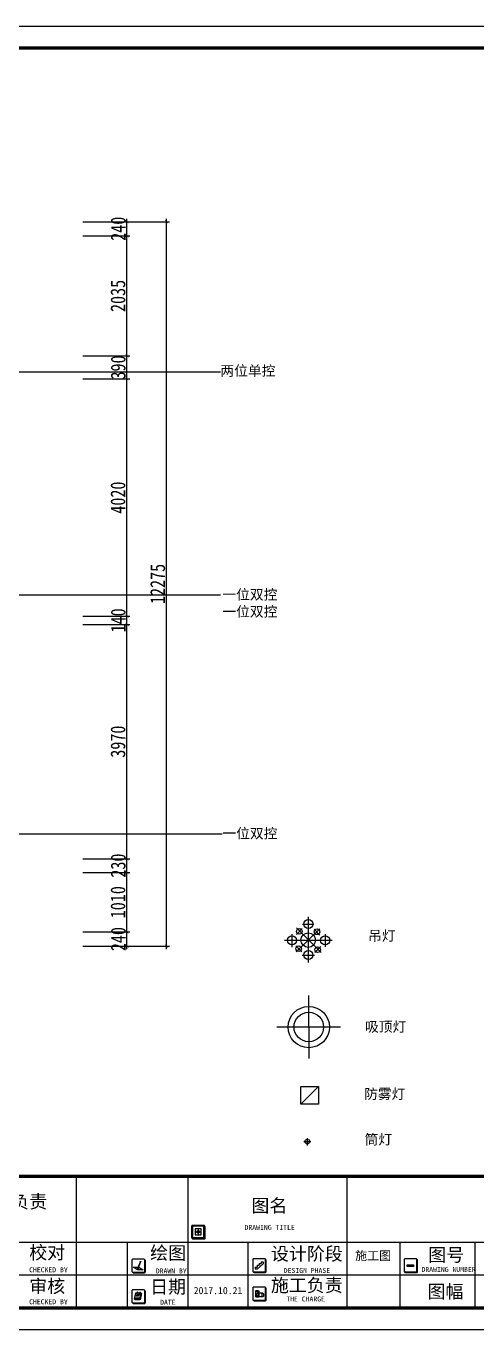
# Model space of a CAD drawing. Header units: millimetres. Extents: x 195858 to 476087, y -765534 to -702383.
# Drawn here: x 401571 to 409212, y -724474 to -702383 of the extents above; entities that cross this region are included whole.
import ezdxf

# ---------------------------------------------------------------- set-up
doc = ezdxf.new("R2010")
doc.units = ezdxf.units.MM
doc.header["$PDMODE"] = 3
for name, color, linetype in [('0-01图框模板说明', 2, 'Continuous'), ('0-02图框细线', 136, 'Continuous'), ('250', 250, 'Continuous'), ('家具1', 2, 'Continuous'), ('家具内线', 8, 'Continuous'), ('家具外线', 4, 'Continuous')]:
    doc.layers.add(name, color=color, linetype=linetype)
doc.styles.add('DIM', font='simhei.ttf', dxfattribs={"width": 0.8})
doc.styles.add('HT', font='simhei.ttf')
doc.styles.get("Standard").update_dxf_attribs({"font": 'simhei.ttf'})
doc.dimstyles.new('1-10', dxfattribs={"dimscale": 10, "dimtxt": 10, "dimasz": 1, "dimexe": 1, "dimexo": 3, "dimgap": 0.5, "dimtad": 1, "dimtoh": 1, "dimdec": 0, "dimzin": 0, "dimdsep": 46, "dimtxsty": 'Standard', "dimblk": 'ARCHTICK', "dimcen": 0.09, "dimdle": 1, "dimclrd": 3, "dimclre": 3, "dimclrt": 1, "dimadec": 0, "dimazin": 0, "dimtfac": 1, "dimtdec": 0, "dimtix": 1, "dimtmove": 2, "dimatfit": 0, "dimldrblk": 'ARCHTICK', "dimfxl": 5, "dimfxlon": 1, "dimtolj": 1, "dimtzin": 0, "dimarcsym": 1})
doc.dimstyles.new('1-50', dxfattribs={"dimscale": 50, "dimtxt": 5, "dimasz": 1, "dimexe": 1, "dimexo": 0.1, "dimgap": 0.5, "dimtad": 1, "dimdec": 0, "dimdsep": 46, "dimtxsty": 'DIM', "dimblk": 'ARCHTICK', "dimcen": 4, "dimdle": 1, "dimclrd": 3, "dimclre": 3, "dimclrt": 7, "dimadec": 0, "dimazin": 0, "dimtfac": 1, "dimtdec": 0, "dimtmove": 2, "dimatfit": 3, "dimldrblk": 'DOT', "dimfxl": 15, "dimfxlon": 1, "dimarcsym": 0})

# ---------------------------------------------------------------- blocks, each defined once
blk = doc.blocks.new('_ArchTick')
at = {"color": 0, "linetype": 'ByBlock', "const_width": 0.15}
blk.add_lwpolyline([(-0.5, -0.5), (0.5, 0.5)], dxfattribs=at)
blk = doc.blocks.new('*D360')
at = {"layer": '250', "color": 3, "lineweight": -2}
for p, q in [((402531, -717732), (403331, -717732)), ((403281, -718022), (403281, -717682)), ((402531, -717972), (403331, -717972))]:
    blk.add_line(p, q, dxfattribs=at)
at = {"layer": 'Defpoints', "color": 0}
for p in [(396032, -717732), (403281, -717732), (396272, -717972)]:
    blk.add_point(p, dxfattribs=at)
at = {"layer": '250', "color": 3, "lineweight": -2, "xscale": 50, "yscale": 50, "zscale": 50}
for p, rotation in [((403281, -717732), 90), ((403281, -717972), 270)]:
    blk.add_blockref('_ArchTick', p, dxfattribs=dict(at, rotation=rotation))
at = {"layer": '250', "color": 7, "insert": (403135, -717852), "char_height": 250, "attachment_point": 5, "rotation": 90, "style": 'DIM'}
blk.add_mtext('240', dxfattribs=at)
blk = doc.blocks.new('_Dot')
at = {"color": 0, "linetype": 'ByBlock', "lineweight": -2}
blk.add_line((-0.5, 0), (-1, 0), dxfattribs=at)
at = {"color": 0, "linetype": 'ByBlock', "const_width": 0.5}
blk.add_lwpolyline([(-0.25, 0, 1), (0.25, 0, 1)], format="xyb", close=True, dxfattribs=at)
blk = doc.blocks.new('*D361')
at = {"layer": '250', "color": 3, "lineweight": -2}
for p, q in [((402531, -716722), (403331, -716722)), ((403281, -717782), (403281, -716672)), ((402531, -717732), (403331, -717732))]:
    blk.add_line(p, q, dxfattribs=at)
at = {"layer": 'Defpoints', "color": 0}
for p in [(401082, -716722), (403281, -716722), (396032, -717732)]:
    blk.add_point(p, dxfattribs=at)
at = {"layer": '250', "color": 3, "lineweight": -2, "xscale": 50, "yscale": 50, "zscale": 50}
for p, rotation in [((403281, -716722), 90), ((403281, -717732), 270)]:
    blk.add_blockref('_ArchTick', p, dxfattribs=dict(at, rotation=rotation))
at = {"layer": '250', "color": 7, "insert": (403129, -717227), "char_height": 250, "attachment_point": 5, "rotation": 90, "style": 'DIM'}
blk.add_mtext('1010', dxfattribs=at)
blk = doc.blocks.new('*D362')
at = {"layer": '250', "color": 3, "lineweight": -2}
for p, q in [((402531, -716492), (403331, -716492)), ((403281, -716772), (403281, -716442)), ((402531, -716722), (403331, -716722))]:
    blk.add_line(p, q, dxfattribs=at)
at = {"layer": 'Defpoints', "color": 0}
for p in [(400842, -716492), (403281, -716492), (401082, -716722)]:
    blk.add_point(p, dxfattribs=at)
at = {"layer": '250', "color": 3, "lineweight": -2, "xscale": 50, "yscale": 50, "zscale": 50}
for p, rotation in [((403281, -716492), 90), ((403281, -716722), 270)]:
    blk.add_blockref('_ArchTick', p, dxfattribs=dict(at, rotation=rotation))
at = {"layer": '250', "color": 7, "insert": (403133, -716607), "char_height": 250, "attachment_point": 5, "rotation": 90, "style": 'DIM'}
blk.add_mtext('230', dxfattribs=at)
blk = doc.blocks.new('*D363')
at = {"layer": '250', "color": 3, "lineweight": -2}
for p, q in [((402531, -712522), (403331, -712522)), ((403281, -716542), (403281, -712472)), ((402531, -716492), (403331, -716492))]:
    blk.add_line(p, q, dxfattribs=at)
at = {"layer": 'Defpoints', "color": 0}
for p in [(400842, -712522), (403281, -712522), (400842, -716492)]:
    blk.add_point(p, dxfattribs=at)
at = {"layer": '250', "color": 3, "lineweight": -2, "xscale": 50, "yscale": 50, "zscale": 50}
for p, rotation in [((403281, -712522), 90), ((403281, -716492), 270)]:
    blk.add_blockref('_ArchTick', p, dxfattribs=dict(at, rotation=rotation))
at = {"layer": '250', "color": 7, "insert": (403129, -714507), "char_height": 250, "attachment_point": 5, "rotation": 90, "style": 'DIM'}
blk.add_mtext('3970', dxfattribs=at)
blk = doc.blocks.new('*D364')
at = {"layer": '250', "color": 3, "lineweight": -2}
for p, q in [((402531, -712382), (403331, -712382)), ((403281, -712572), (403281, -712332)), ((402531, -712522), (403331, -712522))]:
    blk.add_line(p, q, dxfattribs=at)
at = {"layer": 'Defpoints', "color": 0}
for p in [(400842, -712382), (403281, -712382), (400842, -712522)]:
    blk.add_point(p, dxfattribs=at)
at = {"layer": '250', "color": 3, "lineweight": -2, "xscale": 50, "yscale": 50, "zscale": 50}
for p, rotation in [((403281, -712382), 90), ((403281, -712522), 270)]:
    blk.add_blockref('_ArchTick', p, dxfattribs=dict(at, rotation=rotation))
at = {"layer": '250', "color": 7, "insert": (403133, -712452), "char_height": 250, "attachment_point": 5, "rotation": 90, "style": 'DIM'}
blk.add_mtext('140', dxfattribs=at)
blk = doc.blocks.new('*D365')
at = {"layer": '250', "color": 3, "lineweight": -2}
for p, q in [((402531, -708362), (403331, -708362)), ((403281, -712432), (403281, -708312)), ((402531, -712382), (403331, -712382))]:
    blk.add_line(p, q, dxfattribs=at)
at = {"layer": 'Defpoints', "color": 0}
for p in [(400842, -708362), (403281, -708362), (400842, -712382)]:
    blk.add_point(p, dxfattribs=at)
at = {"layer": '250', "color": 3, "lineweight": -2, "xscale": 50, "yscale": 50, "zscale": 50}
for p, rotation in [((403281, -708362), 90), ((403281, -712382), 270)]:
    blk.add_blockref('_ArchTick', p, dxfattribs=dict(at, rotation=rotation))
at = {"layer": '250', "color": 7, "insert": (403129, -710372), "char_height": 250, "attachment_point": 5, "rotation": 90, "style": 'DIM'}
blk.add_mtext('4020', dxfattribs=at)
blk = doc.blocks.new('*D366')
at = {"layer": '250', "color": 3, "lineweight": -2}
for p, q in [((402531, -707972), (403331, -707972)), ((403281, -708412), (403281, -707922)), ((402531, -708362), (403331, -708362))]:
    blk.add_line(p, q, dxfattribs=at)
at = {"layer": 'Defpoints', "color": 0}
for p in [(401082, -707972), (403281, -707972), (400842, -708362)]:
    blk.add_point(p, dxfattribs=at)
at = {"layer": '250', "color": 3, "lineweight": -2, "xscale": 50, "yscale": 50, "zscale": 50}
for p, rotation in [((403281, -707972), 90), ((403281, -708362), 270)]:
    blk.add_blockref('_ArchTick', p, dxfattribs=dict(at, rotation=rotation))
at = {"layer": '250', "color": 7, "insert": (403133, -708167), "char_height": 250, "attachment_point": 5, "rotation": 90, "style": 'DIM'}
blk.add_mtext('390', dxfattribs=at)
blk = doc.blocks.new('*D367')
at = {"layer": '250', "color": 3, "lineweight": -2}
for p, q in [((402531, -705937), (403331, -705937)), ((403281, -708022), (403281, -705887)), ((402531, -707972), (403331, -707972))]:
    blk.add_line(p, q, dxfattribs=at)
at = {"layer": 'Defpoints', "color": 0}
for p in [(392082, -705937), (403281, -705937), (401082, -707972)]:
    blk.add_point(p, dxfattribs=at)
at = {"layer": '250', "color": 3, "lineweight": -2, "xscale": 50, "yscale": 50, "zscale": 50}
for p, rotation in [((403281, -705937), 90), ((403281, -707972), 270)]:
    blk.add_blockref('_ArchTick', p, dxfattribs=dict(at, rotation=rotation))
at = {"layer": '250', "color": 7, "insert": (403129, -706955), "char_height": 250, "attachment_point": 5, "rotation": 90, "style": 'DIM'}
blk.add_mtext('2035', dxfattribs=at)
blk = doc.blocks.new('*D368')
at = {"layer": '250', "color": 3, "lineweight": -2}
for p, q in [((402531, -705697), (403331, -705697)), ((403281, -705987), (403281, -705647)), ((402531, -705937), (403331, -705937))]:
    blk.add_line(p, q, dxfattribs=at)
at = {"layer": 'Defpoints', "color": 0}
for p in [(391842, -705697), (403281, -705697), (394452, -705937)]:
    blk.add_point(p, dxfattribs=at)
at = {"layer": '250', "color": 3, "lineweight": -2, "xscale": 50, "yscale": 50, "zscale": 50}
for p, rotation in [((403281, -705697), 90), ((403281, -705937), 270)]:
    blk.add_blockref('_ArchTick', p, dxfattribs=dict(at, rotation=rotation))
at = {"layer": '250', "color": 7, "insert": (403133, -705817), "char_height": 250, "attachment_point": 5, "rotation": 90, "style": 'DIM'}
blk.add_mtext('240', dxfattribs=at)
blk = doc.blocks.new('*D369')
at = {"layer": '250', "color": 3, "lineweight": -2}
for p, q in [((403202, -705697), (404002, -705697)), ((403952, -718022), (403952, -705647)), ((403202, -717972), (404002, -717972))]:
    blk.add_line(p, q, dxfattribs=at)
at = {"layer": 'Defpoints', "color": 0}
for p in [(402437, -705697), (403952, -705697), (402437, -717972)]:
    blk.add_point(p, dxfattribs=at)
at = {"layer": '250', "color": 3, "lineweight": -2, "xscale": 50, "yscale": 50, "zscale": 50}
for p, rotation in [((403952, -705697), 90), ((403952, -717972), 270)]:
    blk.add_blockref('_ArchTick', p, dxfattribs=dict(at, rotation=rotation))
at = {"layer": '250', "color": 7, "insert": (403802, -711835), "char_height": 250, "attachment_point": 5, "rotation": 90, "style": 'DIM'}
blk.add_mtext('12275', dxfattribs=at)
blk = doc.blocks.new('A$C277C16EF')
at = {"layer": '0-01图框模板说明'}
for points in [[(-5292, 1424, -0.414214), (-5306, 1411), (-5479, 1411, -0.071272), (-5482, 1411, 0.348143), (-5470, 1401), (-5297, 1401, 0.414214), (-5283, 1414), (-5283, 1587, 0.333108), (-5293, 1600, -0.057743), (-5292, 1597)], [(-6214, 904, -0.414214), (-6227, 891), (-6400, 891, -0.071272), (-6404, 891, 0.348143), (-6391, 881), (-6218, 881, 0.414214), (-6205, 894), (-6205, 1067, 0.333108), (-6214, 1080, -0.057743), (-6214, 1077)], [(-4353, 909, -0.414214), (-4366, 895), (-4539, 895, -0.071272), (-4543, 896, 0.348143), (-4530, 885), (-4357, 885, 0.414214), (-4344, 899), (-4344, 1072, 0.333108), (-4353, 1085, -0.057743), (-4353, 1081)], [(-2020, 907, -0.414214), (-2033, 893), (-2206, 893, -0.071272), (-2210, 894, 0.348143), (-2197, 884), (-2024, 884, 0.414214), (-2011, 897), (-2011, 1070, 0.333108), (-2020, 1083, -0.057743), (-2020, 1080)], [(-2172, 1004), (-2072, 1004), (-2072, 979), (-2172, 979)], [(-6214, 431, -0.414214), (-6227, 418), (-6400, 418, -0.071272), (-6404, 418, 0.348143), (-6391, 408), (-6218, 408, 0.414214), (-6205, 421), (-6205, 594, 0.333108), (-6214, 607, -0.057743), (-6214, 604)], [(-4353, 471, -0.414214), (-4366, 457), (-4539, 457, -0.071272), (-4543, 458, 0.348143), (-4530, 448), (-4357, 448, 0.414214), (-4344, 461), (-4344, 634, 0.333108), (-4353, 647, -0.057743), (-4353, 644)]]:
    blk.add_hatch(color=8, dxfattribs=at).paths.add_polyline_path(points)
h = blk.add_hatch(color=8, dxfattribs=at)
h.paths.add_polyline_path([(-5392, 1527), (-5409, 1527), (-5409, 1511), (-5392, 1511)])
h.paths.add_polyline_path([(-5392, 1511), (-5375, 1511), (-5375, 1527), (-5392, 1527)])
h.paths.add_polyline_path([(-5392, 1511), (-5392, 1495), (-5375, 1495), (-5375, 1511)])
h.paths.add_polyline_path([(-5392, 1511), (-5409, 1511), (-5409, 1495), (-5392, 1495)])
at = {"layer": '0-01图框模板说明', "color": 8}
for p, q in [((-5437, 1511), (-5348, 1511)), ((-5392, 1555), (-5392, 1466)), ((-4390, 1020), (-4480, 940)), ((-4451, 1025), (-4451, 996)), ((-4451, 1025), (-4421, 1025)), ((-4421, 1051), (-4390, 1051)), ((-4421, 1051), (-4421, 1025)), ((-4390, 1051), (-4390, 1020)), ((-6322, 942), (-6322, 939)), ((-6321, 941), (-6322, 938)), ((-6321, 939), (-6322, 938)), ((-6322, 939), (-6322, 938)), ((-6320, 941), (-6321, 939)), ((-4511, 968), (-4511, 940)), ((-4511, 968), (-4481, 968)), ((-4511, 940), (-4480, 940)), ((-4481, 996), (-4451, 996)), ((-4481, 996), (-4481, 968)), ((-6374, 473), (-6362, 462)), ((-6294, 470), (-6371, 470)), ((-6291, 467), (-6368, 467)), ((-6288, 465), (-6365, 465)), ((-6285, 462), (-6362, 462)), ((-6272, 566), (-6294, 470)), ((-6269, 563), (-6291, 467)), ((-6266, 561), (-6288, 465)), ((-6263, 559), (-6285, 462)), ((-6275, 569), (-6263, 559)), ((-4510, 597), (-4510, 515)), ((-4395, 564), (-4477, 564)), ((-4395, 510), (-4477, 510)), ((-4456, 597), (-4456, 515))]:
    blk.add_line(p, q, dxfattribs=at)
at = {"layer": '0-01图框模板说明', "color": 2, "const_width": 49}
blk.add_lwpolyline([(-338, 19745), (-338, 338), (-28062, 338), (-28062, 19745)], close=True, dxfattribs=at)
blk.add_lwpolyline([(-338, 2367), (-28066, 2367)], dxfattribs=at)
at = {"layer": '0-01图框模板说明', "color": 8}
for points in [[(-5479, 1411), (-5306, 1411, 0.414214), (-5292, 1424), (-5292, 1597, 0.414214), (-5306, 1610), (-5479, 1610, 0.414214), (-5492, 1597), (-5492, 1424, 0.414214)], [(-6400, 891), (-6227, 891, 0.414214), (-6214, 904), (-6214, 1077, 0.414214), (-6227, 1090), (-6400, 1090, 0.414214), (-6413, 1077), (-6413, 904, 0.414214)], [(-6277, 1048), (-6285, 1051), (-6284, 1052, -0.451962), (-6280, 1054), (-6279, 1053, -0.418435), (-6277, 1049)], [(-4539, 895), (-4366, 895, 0.414214), (-4353, 909), (-4353, 1081, 0.414214), (-4366, 1095), (-4539, 1095, 0.414214), (-4552, 1081), (-4552, 909, 0.414214)], [(-2206, 893), (-2033, 893, 0.414214), (-2020, 907), (-2020, 1080, 0.414214), (-2033, 1093), (-2206, 1093, 0.414214), (-2219, 1080), (-2219, 907, 0.414214)], [(-6400, 418), (-6227, 418, 0.414214), (-6214, 431), (-6214, 604, 0.414214), (-6227, 617), (-6400, 617, 0.414214), (-6413, 604), (-6413, 431, 0.414214)], [(-4539, 457), (-4366, 457, 0.414214), (-4353, 471), (-4353, 644, 0.414214), (-4366, 657), (-4539, 657, 0.414214), (-4552, 644), (-4552, 471, 0.414214)]]:
    blk.add_lwpolyline(points, format="xyb", close=True, dxfattribs=at)
for points in [[(-5482, 1411, 0.348143), (-5470, 1401), (-5297, 1401, 0.414214), (-5283, 1414), (-5283, 1587, 0.333108), (-5293, 1600)], [(-6404, 891, 0.348143), (-6391, 881), (-6218, 881, 0.414214), (-6205, 894), (-6205, 1067, 0.333108), (-6214, 1080)], [(-4543, 896, 0.348143), (-4530, 885), (-4357, 885, 0.414214), (-4344, 899), (-4344, 1072, 0.333108), (-4353, 1085)], [(-2210, 894, 0.348143), (-2197, 884), (-2024, 884, 0.414214), (-2011, 897), (-2011, 1070, 0.333108), (-2020, 1083)], [(-6404, 418, 0.348143), (-6391, 408), (-6218, 408, 0.414214), (-6205, 421), (-6205, 594, 0.333108), (-6214, 607)], [(-4543, 458, 0.348143), (-4530, 448), (-4357, 448, 0.414214), (-4344, 461), (-4344, 634, 0.333108), (-4353, 647)]]:
    blk.add_lwpolyline(points, format="xyb", dxfattribs=at)
for points in [[(-5478, 1425), (-5306, 1425), (-5306, 1597), (-5478, 1597)], [(-5437, 1466), (-5348, 1466), (-5348, 1555), (-5437, 1555)], [(-5409, 1527), (-5375, 1527), (-5375, 1495), (-5409, 1495)], [(-6280, 1042), (-6287, 1044), (-6319, 958), (-6311, 955)], [(-6277, 1048), (-6285, 1051), (-6287, 1044), (-6280, 1042)], [(-6320, 941), (-6322, 942), (-6319, 958), (-6311, 955)], [(-2172, 1004), (-2072, 1004), (-2072, 979), (-2172, 979)], [(-6355, 495), (-6347, 495), (-6349, 489), (-6356, 489)], [(-6334, 545), (-6302, 545), (-6310, 520), (-6341, 520)], [(-6340, 495), (-6332, 495), (-6334, 489), (-6341, 489)], [(-6325, 495), (-6318, 495), (-6319, 489), (-6327, 489)], [(-6311, 495), (-6303, 495), (-6305, 489), (-6312, 489)]]:
    blk.add_lwpolyline(points, close=True, dxfattribs=at)
for points in [[(-6307, 966), (-6304, 966), (-6239, 923), (-6327, 923), (-6392, 966), (-6316, 966)], [(-6334, 569), (-6275, 569), (-6297, 473), (-6374, 473), (-6351, 569), (-6338, 569)]]:
    blk.add_lwpolyline(points, dxfattribs=at)
blk.add_circle((-6295, 558), 2.7, dxfattribs=at)
for centre, radius, start, end in [((-6337, 558), 2.7, 133.5405, 58.5094), ((-6319, 562), 20.4, 120.0838, 193.4607), ((-6337, 559), 2.06, 218.3923, 328.4538), ((-6319, 562), 16.9, 118.9884, 196.0214), ((-6336, 557), 2.7, 72.6047, 87.6936), ((-6326, 570), 9.85, 350.5454, 105.731), ((-6327, 569), 7.74, 355.4404, 89.6822), ((-6277, 562), 20.4, 127.1675, 193.4607), ((-6294, 557), 2.7, 72.6047, 215.7707), ((-6295, 559), 2.06, 218.3923, 328.4538), ((-6278, 562), 16.3, 120.88, 197.6449), ((-6286, 573), 6.91, 75.6414, 126.1244), ((-6286, 571), 5.41, 333.2308, 96.566), ((-6286, 571), 8.4, 340.7006, 72.9302)]:
    blk.add_arc(centre, radius, start, end, dxfattribs=at)
for centre, major_axis in [((-4483, 597), (-27.1, 0)), ((-4483, 515), (-27.1, 0)), ((-4477, 537), (0, 27.1)), ((-4395, 537), (0, 27.1))]:
    blk.add_ellipse(centre, major_axis=major_axis, ratio=0.454196, dxfattribs=at)
at = {"layer": '0-02图框细线'}
for p, q in [((-7264, 1352), (-7264, 2367)), ((-5546, 338), (-5546, 2367)), ((-3096, 1352), (-3096, 2367)), ((-21553, 1352), (-338, 1352)), ((-7264, 338), (-7264, 1352)), ((-6480, 338), (-6480, 1352)), ((-4619, 338), (-4619, 1352)), ((-3096, 338), (-3096, 1352)), ((-2280, 338), (-2280, 1352)), ((-1131, 1352), (-1131, 338)), ((-338, 845), (-10594, 845))]:
    blk.add_line(p, q, dxfattribs=at)
blk.add_lwpolyline([(0, 20083), (0, 0), (-28400, 0), (-28400, 20083)], close=True, dxfattribs=at)
for s, insert, char_height, attachment_point in [('{\\fSimSun|b0|i0|c134|p2;设计总负责}', (-9102, 1965), 202.86, 4), ('{\\fSimSun|b0|i0|c134|p2;图名}', (-4572, 1904), 202.86, 4), ('{\\fSimSun|b0|i0|c134|p2;DRAWING TITLE}', (-4678, 1579), 76.2, 4), ('{\\fSimSun|b0|i0|c134|p2;校对}', (-7994, 1181), 202.86, 4), ('{\\fSimSun|b0|i0|c134|p2;绘图}', (-6132, 1175), 202.86, 4), ('{\\fSimSun|b0|i0|c134|p2;设计阶段}', (-4271, 1162), 202.86, 4), ('{\\fSimHei|b0|i0|c134|p2;施工图}', (-2696, 1135), 135.24, 5), ('{\\fSimSun|b0|i0|c134|p2;图号}', (-1846, 1145), 202.86, 4), ('{\\fSimSun|b0|i0|c134|p2;CHECKED BY}', (-7997, 925), 76.2, 4), ('{\\fSimSun|b0|i0|c134|p2;审核}', (-7994, 663), 202.86, 4), ('{\\fSimSun|b0|i0|c134|p2;DRAWN BY}', (-6045, 909), 76.2, 4), ('{\\fSimSun|b0|i0|c134|p2;施工负责}', (-4271, 677), 202.86, 4), ('{\\fSimSun|b0|i0|c134|p2;DESIGN PHASE}', (-4074, 915), 76.2, 4), ('{\\fSimSun|b0|i0|c134|p2;DRAWING NUMBER}', (-1951, 931), 76.2, 4), ('{\\fSimSun|b0|i0|c134|p2;日期}', (-6132, 653), 202.86, 4), ('2017.10.21', (-5460, 605), 110, 4), ('{\\fSimSun|b0|i0|c134|p2;图幅}', (-1857, 581), 202.86, 4), ('{\\fSimSun|b0|i0|c134|p2;CHECKED BY}', (-7997, 433), 76.2, 4), ('{\\fSimSun|b0|i0|c134|p2;DATE}', (-5978, 426), 76.2, 4), ('{\\fSimSun|b0|i0|c134|p2;THE CHARGE}', (-4034, 476), 76.2, 4)]:
    blk.add_mtext(s, dxfattribs=dict(at, insert=insert, char_height=char_height, attachment_point=attachment_point))
blk = doc.blocks.new('efd')
at = {"layer": '家具内线'}
for p, q in [((-22779, -712408), (-22616, -712408)), ((-22696, -712304), (-22696, -712950)), ((-22926, -712548), (-22926, -712730)), ((-22534, -712472), (-22868, -712796)), ((-22864, -712460), (-22515, -712806)), ((-22780, -712468), (-22862, -712551)), ((-22613, -712477), (-22533, -712560)), ((-22455, -712548), (-22455, -712728)), ((-23030, -712631), (-22357, -712631)), ((-22871, -712711), (-22788, -712796)), ((-22604, -712807), (-22519, -712724)), ((-22781, -712846), (-22606, -712846))]:
    blk.add_line(p, q, dxfattribs=at)
at = {"layer": '家具外线'}
for centre, radius in [((-22696, -712405), 64.5), ((-22925, -712634), 64.5), ((-22822, -712508), 39.8), ((-22696, -712631), 103), ((-22572, -712514), 39.8), ((-22457, -712634), 64.5), ((-22831, -712753), 39.8), ((-22696, -712843), 64.5), ((-22563, -712767), 39.8)]:
    blk.add_circle(centre, radius, dxfattribs=at)
blk = doc.blocks.new('*D421')
at = {"layer": '250', "color": 3, "lineweight": -2}
for p, q in [((387974, -712426), (387914, -712426)), ((387924, -712986), (387924, -712416)), ((387904, -712976), (387934, -712976))]:
    blk.add_line(p, q, dxfattribs=at)
at = {"layer": 'Defpoints', "color": 0}
for p in [(387924, -712426), (424409, -712426), (387874, -712976)]:
    blk.add_point(p, dxfattribs=at)
at = {"layer": '250', "color": 3, "lineweight": -2, "xscale": 10, "yscale": 10, "zscale": 10}
for p, rotation in [((387924, -712426), 90), ((387924, -712976), 270)]:
    blk.add_blockref('_ArchTick', p, dxfattribs=dict(at, rotation=rotation))
at = {"layer": '250', "color": 1, "insert": (387869, -712701), "char_height": 100, "attachment_point": 5, "rotation": 90}
blk.add_mtext('\\A1;550', dxfattribs=at)

msp = doc.modelspace()

# ---------------------------------------------------------------- linework, layer by layer
at = {"layer": '250', "color": 6}
for points in [[(406901.1, -719342.7), (406362.2, -719342.7), (406362.2, -718810.5)], [(406362.2, -719342.7), (405818.9, -719342.7)], [(406901.1, -719342.7), (406362.2, -719342.7), (406362.2, -719874.9)]]:
    msp.add_lwpolyline(points, dxfattribs=at)
at = {"layer": '250', "color": 2}
msp.add_lwpolyline([(406528.8, -720647.4), (406228.8, -720647.4), (406228.8, -720347.4), (406528.8, -720347.4)], close=True, dxfattribs=at)
msp.add_lwpolyline([(406528.8, -720347.4), (406228.8, -720647.4)], dxfattribs=at)
at = {"layer": '250', "color": 1}
for points in [[(406338.5, -721348.8), (406338.5, -721223.8)], [(406280, -721283), (406397, -721283)]]:
    msp.add_lwpolyline(points, dxfattribs=at)
at = {"layer": '250', "color": 6}
for radius in [350, 250]:
    msp.add_circle((406362.2, -719342.7), radius, dxfattribs=at)
at = {"layer": '250', "color": 1}
msp.add_circle((406338.6, -721283), 40, dxfattribs=at)

# ---------------------------------------------------------------- block references
at = {"layer": '250', "color": 7, "xscale": 1.100000000005821, "yscale": 1.100000000005821, "zscale": 1.1}
msp.add_blockref('A$C277C16EF', (410418.5, -724474), dxfattribs=at)
at = {"layer": '250', "color": 1, "xscale": 1.200000000011642, "yscale": 1.200000000069849, "zscale": 1.2}
msp.add_blockref('efd', (433588.5, 137288.5), dxfattribs=at)

# ---------------------------------------------------------------- texts
at = {"layer": '家具1', "style": 'HT'}
for s, p in [('两位单控', (404864.1, -708307.6)), ('一位双控', (404897.9, -712100.1)), ('一位双控', (404897.9, -712388.9)), ('一位双控', (404897.9, -716146.3)), ('吊灯', (407367.3, -717880.5)), ('吸顶灯', (407316.2, -719422.1)), ('防雾灯', (407300.1, -720560.9)), ('筒灯', (407309.3, -721331.7))]:
    msp.add_text(s, height=170.89, dxfattribs=at).set_placement(p)

# ---------------------------------------------------------------- dimensions: what is measured, and where the dimension line sits
at = {"layer": '250', "color": 0}
for base, p1, p2, picture, middle in [((403280.5, -705697.1), (394451.7, -705937.1), (391841.7, -705697.1), '*D368', (403133.2, -705817.1)), ((403280.5, -707972.1), (400841.7, -708362.1), (401081.7, -707972.1), '*D366', (403133.2, -708167.1)), ((403280.5, -712382.1), (400841.7, -712522.1), (400841.7, -712382.1), '*D364', (403133.2, -712452.1)), ((403280.5, -716492.1), (401081.7, -716722.1), (400841.7, -716492.1), '*D362', (403133.2, -716607.1)), ((403280.5, -717732.1), (396271.7, -717972.1), (396031.7, -717732.1), '*D360', (403134.9, -717852.1))]:
    dim = msp.add_linear_dim(base=base, p1=p1, p2=p2, angle=270, dimstyle='1-50', dxfattribs=at)
    dim.commit()
    dim.dimension.update_dxf_attribs({"geometry": picture, "text_midpoint": middle, "dimtype": 160})
for base, p1, p2, angle, picture, middle in [((403951.9, -705697.1), (402437.2, -717972.1), (402437.2, -705697.1), 90, '*D369', (403801.9, -711834.6)), ((403280.5, -705937.1), (401081.7, -707972.1), (392081.7, -705937.1), 270, '*D367', (403129.1, -706954.6)), ((403280.5, -708362.1), (400841.7, -712382.1), (400841.7, -708362.1), 270, '*D365', (403129.1, -710372.1)), ((403280.5, -712522.1), (400841.7, -716492.1), (400841.7, -712522.1), 270, '*D363', (403129.1, -714507.1)), ((403280.5, -716722.1), (396031.7, -717732.1), (401081.7, -716722.1), 270, '*D361', (403129.1, -717227.1))]:
    dim = msp.add_linear_dim(base=base, p1=p1, p2=p2, angle=angle, dimstyle='1-50', dxfattribs=at)
    dim.commit()
    dim.dimension.update_dxf_attribs({"geometry": picture, "text_midpoint": middle})
at = {"layer": '250', "color": 2}
dim = msp.add_linear_dim(base=(387924.1, -712426), p1=(387874.1, -712976), p2=(424409.4, -712426), angle=90, dimstyle='1-10', dxfattribs=at)
dim.commit()
dim.dimension.update_dxf_attribs({"geometry": '*D421', "text_midpoint": (387868.6, -712701)})

# ---------------------------------------------------------------- leaders
for points in [[(395439.2, -708243), (404864.1, -708243)], [(401109.6, -712017.4), (404864.4, -712017.4)], [(401136.9, -716070.3), (404893.1, -716070.3)]]:
    msp.add_leader(points, dimstyle='1-50', override={"dimtad": 0}, dxfattribs=at)

doc.saveas('drawing.dxf')
